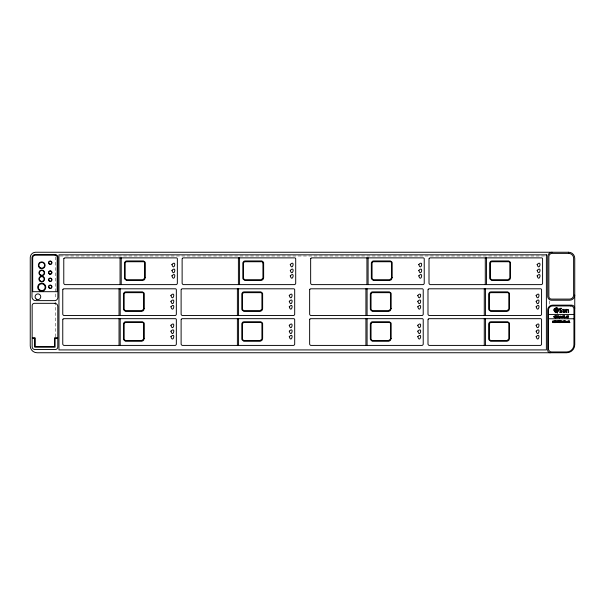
<?xml version="1.0" encoding="UTF-8"?>
<svg xmlns="http://www.w3.org/2000/svg" width="605" height="605" viewBox="0 0 605 605"><rect width="100%" height="100%" fill="white"/><g stroke="black" fill="none" stroke-linecap="round" stroke-linejoin="round"><path stroke-width="0.45" stroke-dasharray="3.02 2.27" d="M60.099 255.983L544.901 255.983M549.627 301.086L549.627 304.844M55.373 256.928L55.373 298.265M55.373 302.024L55.373 336.781"/><path stroke-width="0.91" d="M559.345 316.498L558.559 317.028L559.36 317.799M567.528 321.437C567.46 325.029 569.388 318.797 567.528 321.452M181.266 289.432L181.803 288.895A1.006 1.006 0 0 1 182.234 288.797L293.75 288.797A0.862 0.862 0 0 1 294.219 288.94L294.499 289.22A1.157 1.157 0 0 1 294.688 289.871L294.695 314.108A1.573 1.573 0 0 1 294.522 314.827L293.909 315.424A1.142 1.142 0 0 1 293.425 315.538L182.476 315.538A1.233 1.233 0 0 1 181.954 315.417L181.296 314.766A1.694 1.694 0 0 1 181.114 313.995L181.114 290.06A1.391 1.391 0 0 1 181.266 289.432M181.266 319.311L181.803 318.774A1.006 1.006 0 0 1 182.234 318.676L293.75 318.676A0.862 0.862 0 0 1 294.219 318.82L294.499 319.1A1.157 1.157 0 0 1 294.688 319.743L294.695 343.988A1.573 1.573 0 0 1 294.522 344.699L293.909 345.304A1.142 1.142 0 0 1 293.425 345.417L182.476 345.417A1.233 1.233 0 0 1 181.954 345.296L181.296 344.646A1.694 1.694 0 0 1 181.114 343.874L181.114 319.939A1.391 1.391 0 0 1 181.266 319.311M557.379 312.868L557.341 312.43L557.311 312.868M559.451 317.814L560.767 315.901L562.09 317.814L560.774 316.347L560.374 316.952L560.911 317.254L558.907 317.799L557.787 316.725L558.975 316.302L557.545 316.218L557.197 317.814L557.197 315.893L558.884 315.908L559.345 316.438M554.898 311.545C557.288 310.675 555.299 308.255 554.225 310.864L554.52 311.167L555.602 310.131L554.603 311.25C555.246 313.987 558.491 312.46 555.609 310.97L555.314 311.265L556.29 312.392L555.231 311.356M557.795 308.777C555.367 309.631 557.424 312.082 558.476 309.457L558.181 309.155L557.076 310.184L558.097 309.072C557.462 306.342 554.203 307.862 557.084 309.352L557.386 309.057L556.366 307.953L557.47 308.974L557.772 308.679M557.334 312.838L557.311 312.679M548.47 314.434L573.941 314.434M548.47 318.767L573.941 318.767M554.861 308.739L555.163 309.034L554.135 310.146L555.246 309.125L555.534 309.412C553.968 312.293 552.592 309.072 555.254 308.421L556.366 309.435L555.345 308.331L555.64 308.036C558.264 309.079 555.829 311.151 554.966 308.716M486.45 257.874L486.45 284.615M485.437 288.797L485.437 315.538M485.437 318.676L485.437 345.417M485.286 257.874L485.286 284.615M484.272 288.797L484.272 315.538M484.272 318.676L484.272 345.417M368.097 257.874L368.097 284.615M367.084 288.797L367.084 315.538M367.084 318.676L367.084 345.417M366.933 257.874L366.933 284.615M365.919 288.797L365.919 315.538M365.919 318.676L365.919 345.417M262.941 262.956L262.941 277.635A2.291 2.291 0 0 1 262.797 278.429L261.11 279.699L245.108 279.699A1.429 1.429 0 0 1 244.503 279.563L243.641 278.595A1.989 1.989 0 0 1 243.528 277.914L243.52 263.349A1.792 1.792 0 0 1 243.633 262.736L244.405 261.859A1.286 1.286 0 0 1 244.949 261.738L261.859 261.738A0.968 0.968 0 0 1 262.275 261.829L262.797 262.351A1.339 1.339 0 0 1 262.941 262.956M239.565 257.874L239.565 284.615M238.559 288.797L238.559 315.538M238.559 318.676L238.559 345.417M238.408 257.874L238.408 284.615M237.394 288.797L237.394 315.538M237.394 318.676L237.394 345.417M121.219 257.874L121.219 284.615M120.206 288.797L120.206 315.538M120.206 318.676L120.206 345.417M120.055 257.874L120.055 284.615M119.041 288.797L119.041 315.538M119.041 318.676L119.041 345.417M574.75 308.308A3.161 3.161 0 0 0 571.589 305.147L552.615 305.147A4.953 4.953 0 0 0 547.669 310.1L547.669 350.159A2.601 2.601 0 0 0 550.263 352.753M574.75 295.104A5.12 5.12 0 0 1 569.63 300.224L551.541 300.224A3.819 3.819 0 0 1 547.714 296.397L547.714 256.679A4.432 4.432 0 0 1 552.153 252.247M562.884 309.352L563.119 312.263L565.229 312.513L565.229 309.352L564.737 309.352L564.737 311.809L563.951 312.15L563.399 311.56L563.376 309.352L562.884 309.352M568.662 312.029L568.163 312.52C569.222 309.367 565.826 308.353 566.809 312.52L566.318 312.52L566.318 309.352L568.428 309.601L568.662 312.029M554.248 316.755C556.577 320.423 558.15 313.692 554.248 316.755M145.291 277.635L144.55 279.661L142.757 280.501L126.46 280.478L124.638 278.897A2.881 2.881 0 0 1 124.464 277.914L124.464 263.349A2.685 2.685 0 0 1 124.63 262.426L125.53 261.262L126.596 260.944L143.514 260.944L145.162 262.184A2.238 2.238 0 0 1 145.291 262.956L145.291 277.635M144.285 308.558L143.536 310.584L141.751 311.424L125.447 311.401L123.624 309.82A2.881 2.881 0 0 1 123.45 308.837L123.45 294.272A2.685 2.685 0 0 1 123.617 293.349L124.517 292.185L125.59 291.867L142.5 291.867L144.149 293.107A2.238 2.238 0 0 1 144.285 293.879L144.285 308.558M144.285 338.437L143.536 340.464L141.751 341.296L125.447 341.28L123.624 339.7A2.881 2.881 0 0 1 123.45 338.709L123.45 324.151A2.685 2.685 0 0 1 123.617 323.229L124.517 322.064L125.59 321.739L142.5 321.739L144.149 322.987A2.238 2.238 0 0 1 144.285 323.758L144.285 338.437M263.644 277.635L262.903 279.661L261.11 280.501L244.806 280.478L242.991 278.897A2.881 2.881 0 0 1 242.817 277.914L242.817 263.349A2.685 2.685 0 0 1 242.976 262.426L243.883 261.262L244.949 260.944L261.859 260.944L263.508 262.184A2.238 2.238 0 0 1 263.644 262.956L263.644 277.635M262.63 308.558L261.889 310.584L260.097 311.424L243.792 311.401L241.977 309.82A2.881 2.881 0 0 1 241.803 308.837L241.803 294.272A2.685 2.685 0 0 1 241.97 293.349L242.87 292.185L243.936 291.867L260.853 291.867L262.494 293.107A2.238 2.238 0 0 1 262.63 293.879L262.63 308.558M262.63 338.437L261.889 340.464L260.097 341.296L243.792 341.28L241.977 339.7A2.881 2.881 0 0 1 241.803 338.709L241.803 324.151A2.685 2.685 0 0 1 241.97 323.229L242.87 322.064L243.936 321.739L260.853 321.739L262.494 322.987A2.238 2.238 0 0 1 262.63 323.758L262.63 338.437M392.176 277.635L391.427 279.661L389.643 280.501L373.338 280.478L371.515 278.897A2.881 2.881 0 0 1 371.341 277.914L371.341 263.349A2.685 2.685 0 0 1 371.508 262.426L372.408 261.262L373.482 260.944L390.391 260.944L392.04 262.184A2.238 2.238 0 0 1 392.176 262.956L392.176 277.635M391.163 308.558L390.422 310.584L388.629 311.424L372.325 311.401L370.502 309.82A2.881 2.881 0 0 1 370.328 308.837L370.328 294.272A2.685 2.685 0 0 1 370.494 293.349L371.394 292.185L372.468 291.867L389.378 291.867L391.027 293.107A2.238 2.238 0 0 1 391.163 293.879L391.163 308.558M391.163 338.437L390.422 340.464L388.629 341.296L372.325 341.28L370.502 339.7A2.881 2.881 0 0 1 370.328 338.709L370.328 324.151A2.685 2.685 0 0 1 370.494 323.229L371.394 322.064L372.468 321.739L389.378 321.739L391.027 322.987A2.238 2.238 0 0 1 391.163 323.758L391.163 338.437M510.522 277.635L509.781 279.661L507.988 280.501L491.683 280.478L489.868 278.897A2.881 2.881 0 0 1 489.695 277.914L489.695 263.349A2.685 2.685 0 0 1 489.853 262.426L490.761 261.262L491.827 260.944L508.737 260.944L510.386 262.184A2.238 2.238 0 0 1 510.522 262.956L510.522 277.635M509.516 308.558L508.767 310.584L506.982 311.424L490.678 311.401L488.855 309.82A2.881 2.881 0 0 1 488.681 308.837L488.681 294.272A2.685 2.685 0 0 1 488.848 293.349L489.748 292.185L490.814 291.867L507.731 291.867L509.38 293.107A2.238 2.238 0 0 1 509.508 293.879L509.516 308.558M509.516 338.437L508.767 340.464L506.982 341.296L490.678 341.28L488.855 339.7A2.881 2.881 0 0 1 488.681 338.709L488.681 324.151A2.685 2.685 0 0 1 488.848 323.229L489.748 322.064L490.814 321.739L507.731 321.739L509.38 322.987A2.238 2.238 0 0 1 509.508 323.758L509.516 338.437M562.234 316.74L562.559 317.443L564.261 317.496L562.151 317.534A0.968 0.968 0 0 1 561.924 317.05L562.242 316.09A0.809 0.809 0 0 1 562.589 315.916L564.291 315.893L562.234 316.74M553.938 316.687L554.051 317.36A0.915 0.915 0 0 0 554.278 317.633L556.706 317.61A0.953 0.953 0 0 0 556.978 317.179L556.698 316.097A0.794 0.794 0 0 0 556.35 315.916L554.505 315.946A0.832 0.832 0 0 0 554.15 316.203L553.938 316.687M566.189 316.68L566.62 317.693L568.337 317.799L566.507 317.012L568.367 316.695L566.507 316.695L568.564 315.901L566.87 315.916A0.817 0.817 0 0 0 566.53 316.075L566.189 316.68M566.197 322.087C563.739 323.864 565.925 318.706 566.197 322.087M553.968 322.041C553.998 323.373 551.639 321.996 552.902 322.155C554.513 322.397 552.463 321.822 552.531 321.149C555.08 320.491 551.798 321.126 553.968 322.041M559.595 309.087C559.859 310.357 563.263 312.399 559.708 311.802L559.504 312.195C566.144 313.768 557.235 307.786 561.659 308.822L561.38 308.248L560.094 308.353A1.066 1.066 0 0 0 559.655 308.86L559.595 309.087M557.371 321.285L557.402 322.586L556.676 321.883L555.912 322.586L555.912 320.771L557.371 321.285M562.393 321.285L562.431 322.586L561.705 321.883L560.933 322.586L560.933 320.771L562.393 321.285M171.911 264.483C173.975 271.94 177.114 259.205 171.911 264.483M171.941 270.382C174.006 277.839 177.136 265.096 171.941 270.382M171.933 275.835C173.998 283.291 177.129 270.548 171.933 275.835M170.905 295.406C172.962 302.863 176.1 290.128 170.905 295.406M170.928 301.305C172.992 308.762 176.123 296.019 170.928 301.305M170.92 306.758C172.985 314.214 176.123 301.471 170.92 306.758M170.905 325.286C172.962 332.742 176.1 320.007 170.905 325.286M170.928 331.177C172.992 338.634 176.123 325.898 170.928 331.177M170.92 336.637C172.985 344.094 176.123 331.351 170.92 336.637M290.264 264.483C292.328 271.94 295.467 259.205 290.264 264.483M290.294 270.382C292.351 277.839 295.49 265.096 290.294 270.382M290.287 275.835C292.351 283.291 295.482 270.548 290.287 275.835M289.25 295.406C291.315 302.863 294.454 290.128 289.25 295.406M289.281 301.305C291.338 308.762 294.476 296.019 289.281 301.305M289.273 306.758C291.338 314.214 294.469 301.471 289.273 306.758M289.25 325.286C291.315 332.742 294.454 320.007 289.25 325.286M289.281 331.177C291.338 338.634 294.476 325.898 289.281 331.177M289.273 336.637C291.338 344.094 294.469 331.351 289.273 336.637M418.789 264.483C420.853 271.94 423.992 259.205 418.789 264.483M418.819 270.382C420.883 277.839 424.014 265.096 418.819 270.382M418.811 275.835C420.876 283.291 424.014 270.548 418.811 275.835M417.783 295.406C419.84 302.863 422.978 290.128 417.783 295.406M417.805 301.305C419.87 308.762 423.001 296.019 417.805 301.305M417.798 306.758C419.862 314.214 423.001 301.471 417.798 306.758M417.783 325.286C419.84 332.742 422.978 320.007 417.783 325.286M417.805 331.177C419.87 338.634 423.001 325.898 417.805 331.177M417.798 336.637C419.862 344.094 423.001 331.351 417.798 336.637M537.142 264.483C539.206 271.94 542.345 259.205 537.142 264.483M537.172 270.382C539.229 277.839 542.367 265.096 537.172 270.382M537.164 275.835C539.229 283.291 542.36 270.548 537.164 275.835M536.128 295.406C538.193 302.863 541.331 290.128 536.128 295.406M536.159 301.305C538.223 308.762 541.354 296.019 536.159 301.305M536.151 306.758C538.216 314.214 541.346 301.471 536.151 306.758M536.128 325.286C538.193 332.742 541.331 320.007 536.128 325.286M536.159 331.177C538.223 338.634 541.354 325.898 536.159 331.177M536.151 336.637C538.216 344.094 541.346 331.351 536.151 336.637M555.882 310.751L557.054 312.286L557.356 311.991L556.366 310.864L557.439 311.908L557.734 311.613L556.494 310.441L555.882 310.751M559.028 310.214L557.833 311.583L557.538 311.288L558.521 310.161L557.455 311.204L557.16 310.902L558.392 309.737L559.028 310.214M557.001 321.323L556.282 321.565L556.282 321.089L557.001 321.323M562.022 321.323L561.304 321.565L561.304 321.089L562.022 321.323M565.834 322.072L565.282 322.072L565.834 322.072M565.811 321.315L565.312 321.315L565.811 321.315M558.702 320.771L558.309 322.132L557.508 320.771L558.135 322.586L559.111 320.771L558.702 320.771M125.364 262.547L125.28 262.736A1.792 1.792 0 0 0 125.175 263.349L125.175 277.914A1.989 1.989 0 0 0 125.296 278.595L126.15 279.563A1.429 1.429 0 0 0 126.755 279.699L142.757 279.699L144.451 278.429A2.291 2.291 0 0 0 144.587 277.635L144.587 262.956A1.339 1.339 0 0 0 144.444 262.343L143.922 261.829A0.968 0.968 0 0 0 143.514 261.738L126.596 261.738A1.286 1.286 0 0 0 126.052 261.859L125.364 262.547M124.35 293.47L124.267 293.659A1.792 1.792 0 0 0 124.161 294.272L124.161 308.837A1.989 1.989 0 0 0 124.282 309.518L125.137 310.486A1.429 1.429 0 0 0 125.742 310.622L141.751 310.622L143.438 309.352A2.291 2.291 0 0 0 143.574 308.558L143.574 293.879A1.339 1.339 0 0 0 143.43 293.274L142.909 292.752A0.968 0.968 0 0 0 142.5 292.661L125.59 292.661A1.286 1.286 0 0 0 125.038 292.782L124.35 293.47M124.35 323.35L124.267 323.539A1.792 1.792 0 0 0 124.161 324.151L124.161 338.709A1.989 1.989 0 0 0 124.282 339.397L125.137 340.365A1.429 1.429 0 0 0 125.742 340.502L141.751 340.502L143.438 339.231A2.291 2.291 0 0 0 143.574 338.437L143.574 323.758A1.339 1.339 0 0 0 143.43 323.146L142.909 322.631A0.968 0.968 0 0 0 142.5 322.541L125.59 322.541A1.286 1.286 0 0 0 125.038 322.662L124.35 323.35M242.703 293.47L242.62 293.659A1.792 1.792 0 0 0 242.514 294.272L242.514 308.837A1.989 1.989 0 0 0 242.635 309.518L243.49 310.486A1.429 1.429 0 0 0 244.095 310.622L260.097 310.622L261.791 309.352A2.291 2.291 0 0 0 261.927 308.558L261.927 293.879A1.339 1.339 0 0 0 261.784 293.274L261.262 292.752A0.968 0.968 0 0 0 260.853 292.661L243.936 292.661A1.286 1.286 0 0 0 243.391 292.782L242.703 293.47M242.703 323.35L242.62 323.539A1.792 1.792 0 0 0 242.514 324.151L242.514 338.709A1.989 1.989 0 0 0 242.635 339.397L243.49 340.365A1.429 1.429 0 0 0 244.095 340.502L260.097 340.502L261.791 339.231A2.291 2.291 0 0 0 261.927 338.437L261.927 323.758A1.339 1.339 0 0 0 261.784 323.146L261.262 322.631A0.968 0.968 0 0 0 260.853 322.541L243.936 322.541A1.286 1.286 0 0 0 243.391 322.662L242.703 323.35M372.241 262.547L372.158 262.736A1.792 1.792 0 0 0 372.052 263.349L372.052 277.914A1.989 1.989 0 0 0 372.173 278.595L373.028 279.563A1.429 1.429 0 0 0 373.633 279.699L389.643 279.699L391.329 278.429A2.291 2.291 0 0 0 391.465 277.635L391.465 262.956A1.339 1.339 0 0 0 391.322 262.343L390.8 261.829A0.968 0.968 0 0 0 390.391 261.738L373.482 261.738A1.286 1.286 0 0 0 372.93 261.859L372.241 262.547M371.228 293.47L371.145 293.659A1.792 1.792 0 0 0 371.039 294.272L371.039 308.837A1.989 1.989 0 0 0 371.16 309.518L372.014 310.486A1.429 1.429 0 0 0 372.62 310.622L388.629 310.622L390.316 309.352A2.291 2.291 0 0 0 390.452 308.558L390.452 293.879A1.339 1.339 0 0 0 390.308 293.274L389.786 292.752A0.968 0.968 0 0 0 389.378 292.661L372.468 292.661A1.286 1.286 0 0 0 371.916 292.782L371.228 293.47M371.228 323.35L371.145 323.539A1.792 1.792 0 0 0 371.039 324.151L371.039 338.709A1.989 1.989 0 0 0 371.16 339.397L372.014 340.365A1.429 1.429 0 0 0 372.62 340.502L388.629 340.502L390.316 339.231A2.291 2.291 0 0 0 390.452 338.437L390.452 323.758A1.339 1.339 0 0 0 390.308 323.146L389.786 322.631A0.968 0.968 0 0 0 389.378 322.541L372.468 322.541A1.286 1.286 0 0 0 371.916 322.662L371.228 323.35M490.594 262.547L490.511 262.736A1.792 1.792 0 0 0 490.405 263.349L490.405 277.914A1.989 1.989 0 0 0 490.519 278.595L491.381 279.563A1.429 1.429 0 0 0 491.986 279.699L507.988 279.699L509.682 278.429A2.291 2.291 0 0 0 509.818 277.635L509.818 262.956A1.339 1.339 0 0 0 509.675 262.343L509.153 261.829A0.968 0.968 0 0 0 508.737 261.738L491.827 261.738A1.286 1.286 0 0 0 491.283 261.859L490.594 262.547M489.581 293.47L489.498 293.659A1.792 1.792 0 0 0 489.392 294.272L489.392 308.837A1.989 1.989 0 0 0 489.513 309.518L490.368 310.486A1.429 1.429 0 0 0 490.973 310.622L506.982 310.622L508.669 309.352A2.291 2.291 0 0 0 508.805 308.558L508.805 293.879A1.339 1.339 0 0 0 508.661 293.274L508.139 292.752A0.968 0.968 0 0 0 507.731 292.661L490.814 292.661A1.286 1.286 0 0 0 490.269 292.782L489.581 293.47M489.581 323.35L489.498 323.539A1.792 1.792 0 0 0 489.392 324.151L489.392 338.709A1.989 1.989 0 0 0 489.513 339.397L490.368 340.365A1.429 1.429 0 0 0 490.973 340.502L506.982 340.502L508.669 339.231A2.291 2.291 0 0 0 508.805 338.437L508.805 323.758A1.339 1.339 0 0 0 508.661 323.146L508.139 322.631A0.968 0.968 0 0 0 507.731 322.541L490.814 322.541A1.286 1.286 0 0 0 490.269 322.662L489.581 323.35M564.42 320.771L564.057 321.406L563.255 320.771L563.822 321.663L563.255 322.586L564.057 321.958L564.858 322.586L564.284 321.656L564.858 320.771L564.42 320.771M64.009 258.373L63.926 258.509A1.391 1.391 0 0 0 63.775 259.137L63.775 283.072A1.694 1.694 0 0 0 63.956 283.843L64.614 284.494A1.233 1.233 0 0 0 65.136 284.615L176.085 284.615A1.142 1.142 0 0 0 176.569 284.501L177.182 283.896A1.573 1.573 0 0 0 177.348 283.185L177.356 258.948A1.157 1.157 0 0 0 177.159 258.297L176.879 258.017A0.862 0.862 0 0 0 176.41 257.874L64.894 257.874A1.006 1.006 0 0 0 64.463 257.972L64.009 258.373M62.996 289.296L62.912 289.432A1.391 1.391 0 0 0 62.761 290.06L62.761 313.995A1.694 1.694 0 0 0 62.943 314.766L63.601 315.417A1.233 1.233 0 0 0 64.122 315.538L175.079 315.538A1.142 1.142 0 0 0 175.563 315.424L176.168 314.819A1.573 1.573 0 0 0 176.342 314.108L176.342 289.871A1.157 1.157 0 0 0 176.146 289.22L175.866 288.94A0.862 0.862 0 0 0 175.397 288.797L63.88 288.797A1.006 1.006 0 0 0 63.449 288.895L62.996 289.296M62.996 319.175L62.912 319.311A1.391 1.391 0 0 0 62.761 319.939L62.761 343.874A1.694 1.694 0 0 0 62.943 344.646L63.601 345.296A1.233 1.233 0 0 0 64.122 345.417L175.079 345.417A1.142 1.142 0 0 0 175.563 345.304L176.168 344.699A1.573 1.573 0 0 0 176.342 343.988L176.342 319.743A1.157 1.157 0 0 0 176.146 319.092L175.866 318.82A0.862 0.862 0 0 0 175.397 318.676L63.88 318.676A1.006 1.006 0 0 0 63.449 318.774L62.996 319.175M182.355 258.373L182.279 258.509A1.391 1.391 0 0 0 182.128 259.137L182.128 283.072A1.694 1.694 0 0 0 182.309 283.843L182.967 284.494A1.233 1.233 0 0 0 183.489 284.615L294.438 284.615A1.142 1.142 0 0 0 294.922 284.501L295.535 283.896A1.573 1.573 0 0 0 295.701 283.185L295.701 258.948A1.157 1.157 0 0 0 295.512 258.297L295.232 258.017A0.862 0.862 0 0 0 294.756 257.874L183.247 257.874A1.006 1.006 0 0 0 182.816 257.972L182.355 258.373M310.887 258.373L310.804 258.509A1.391 1.391 0 0 0 310.652 259.137L310.652 283.072A1.694 1.694 0 0 0 310.834 283.843L311.492 284.494A1.233 1.233 0 0 0 312.014 284.615L422.971 284.615A1.142 1.142 0 0 0 423.447 284.501L424.06 283.896A1.573 1.573 0 0 0 424.234 283.185L424.234 258.948A1.157 1.157 0 0 0 424.037 258.297L423.757 258.017A0.862 0.862 0 0 0 423.288 257.874L311.772 257.874A1.006 1.006 0 0 0 311.341 257.972L310.887 258.373M309.873 289.296L309.79 289.432A1.391 1.391 0 0 0 309.639 290.06L309.639 313.995A1.694 1.694 0 0 0 309.82 314.766L310.486 315.417A1.233 1.233 0 0 0 311.008 315.538L421.957 315.538A1.142 1.142 0 0 0 422.441 315.424L423.046 314.819A1.573 1.573 0 0 0 423.22 314.108L423.22 289.871A1.157 1.157 0 0 0 423.024 289.22L422.744 288.94A0.862 0.862 0 0 0 422.275 288.797L310.758 288.797A1.006 1.006 0 0 0 310.327 288.895L309.873 289.296M309.873 319.175L309.79 319.311A1.391 1.391 0 0 0 309.639 319.939L309.639 343.874A1.694 1.694 0 0 0 309.82 344.646L310.486 345.296A1.233 1.233 0 0 0 311.008 345.417L421.957 345.417A1.142 1.142 0 0 0 422.441 345.304L423.046 344.699A1.573 1.573 0 0 0 423.22 343.988L423.22 319.743A1.157 1.157 0 0 0 423.024 319.092L422.744 318.82A0.862 0.862 0 0 0 422.275 318.676L310.758 318.676A1.006 1.006 0 0 0 310.327 318.774L309.873 319.175M429.232 258.373L429.157 258.509A1.391 1.391 0 0 0 429.005 259.137L429.005 283.072A1.694 1.694 0 0 0 429.187 283.843L429.845 284.494A1.233 1.233 0 0 0 430.367 284.615L541.316 284.615A1.142 1.142 0 0 0 541.8 284.501L542.413 283.896A1.573 1.573 0 0 0 542.579 283.185L542.579 258.948A1.157 1.157 0 0 0 542.39 258.297L542.11 258.017A0.862 0.862 0 0 0 541.634 257.874L430.125 257.874A1.006 1.006 0 0 0 429.694 257.972L429.232 258.373M428.227 289.296L428.143 289.432A1.391 1.391 0 0 0 427.992 290.06L427.992 313.995A1.694 1.694 0 0 0 428.174 314.766L428.832 315.417A1.233 1.233 0 0 0 429.353 315.538L540.31 315.538A1.142 1.142 0 0 0 540.787 315.424L541.399 314.819A1.573 1.573 0 0 0 541.566 314.108L541.573 289.871A1.157 1.157 0 0 0 541.377 289.22L541.097 288.94A0.862 0.862 0 0 0 540.628 288.797L429.111 288.797A1.006 1.006 0 0 0 428.68 288.895L428.227 289.296M428.227 319.175L428.143 319.311A1.391 1.391 0 0 0 427.992 319.939L427.992 343.874A1.694 1.694 0 0 0 428.174 344.646L428.832 345.296A1.233 1.233 0 0 0 429.353 345.417L540.31 345.417A1.142 1.142 0 0 0 540.787 345.304L541.399 344.699A1.573 1.573 0 0 0 541.566 343.988L541.573 319.743A1.157 1.157 0 0 0 541.377 319.092L541.097 318.82A0.862 0.862 0 0 0 540.628 318.676L429.111 318.676A1.006 1.006 0 0 0 428.68 318.774L428.227 319.175M566.174 317.496L564.518 317.814L564.518 315.893L564.836 317.496L566.174 317.496M568.692 252.247L35.634 252.247A5.385 5.385 0 0 0 30.25 257.632L30.25 345.924A6.829 6.829 0 0 0 37.079 352.753L566.703 352.753A8.046 8.046 0 0 0 574.75 344.706L574.75 258.305A6.058 6.058 0 0 0 568.692 252.247M568.692 253.382L552.153 253.382A3.297 3.297 0 0 0 548.856 256.679L548.856 296.397A2.685 2.685 0 0 0 551.541 299.089L569.63 299.089A3.985 3.985 0 0 0 573.616 295.104L573.616 258.305A4.923 4.923 0 0 0 568.692 253.382M55.131 254.501L35.302 254.501A3.312 3.312 0 0 0 31.989 257.813L31.989 296.919A3.706 3.706 0 0 0 35.695 300.624L54.677 300.624A3.191 3.191 0 0 0 57.868 297.433L57.868 257.238A2.738 2.738 0 0 0 55.131 254.501M546.383 254.841L58.95 254.841L58.95 349.917L546.383 349.917L546.383 254.841M55.131 255.204L35.302 255.204A2.617 2.617 0 0 0 32.685 257.813L32.685 291.693L57.172 291.693L57.172 257.238A2.042 2.042 0 0 0 55.131 255.204M54.737 303.324L34.409 303.324A2.254 2.254 0 0 0 32.156 305.585L32.156 337.787L35.105 337.787L35.105 346.597L54.548 346.597L54.548 337.787L57.793 337.787L57.793 306.38A3.055 3.055 0 0 0 54.737 303.324M570.765 305.956L552.615 305.956A4.144 4.144 0 0 0 548.47 310.1L548.47 348.828A3.116 3.116 0 0 0 551.586 351.951L566.703 351.951A7.237 7.237 0 0 0 573.941 344.706L573.941 309.132A3.176 3.176 0 0 0 570.765 305.956M555.579 320.771L554.263 320.771L554.263 322.586L555.624 322.586L554.626 322.253L554.626 321.784L555.496 321.784L554.626 321.089L555.579 320.771M560.608 320.771L559.285 320.771L559.285 322.586L560.646 322.586L559.655 322.253L559.655 321.784L560.525 321.784L559.655 321.089L560.608 320.771M569.108 320.771L568.738 322.586L569.993 322.586L569.108 322.253L569.108 320.771M567.044 321.747L566.348 322.087L567.044 321.747M34.735 338.301L32.156 338.301L32.156 346.763A2.753 2.753 0 0 0 34.901 349.516L55.282 349.516A2.511 2.511 0 0 0 57.793 347.005L57.793 338.301L55.1 338.301L55.1 347.164L34.735 347.164L34.735 338.301M36.497 299.21A2.836 2.836 0 0 0 40.754 296.752A2.836 2.836 0 0 0 36.497 294.295A2.836 2.836 0 0 0 36.497 299.21M40.353 275.335A2.836 2.836 0 0 0 44.611 272.878A2.836 2.836 0 0 0 40.353 270.42A2.836 2.836 0 0 0 40.353 275.335M40.573 274.957A2.405 2.405 0 0 0 44.173 272.878A2.405 2.405 0 0 0 40.573 270.798A2.405 2.405 0 0 0 40.573 274.957M40.308 281.491A2.836 2.836 0 0 0 44.566 279.034A2.836 2.836 0 0 0 40.308 276.576A2.836 2.836 0 0 0 40.308 281.491M40.028 280.735A2.405 2.405 0 0 0 44.044 279.654A2.405 2.405 0 0 0 41.102 276.712A2.405 2.405 0 0 0 40.028 280.735M39.718 290.733A4.054 4.054 0 0 0 45.798 287.216A4.054 4.054 0 0 0 39.718 283.707A4.054 4.054 0 0 0 39.718 290.733M40.028 290.188A3.426 3.426 0 0 0 45.171 287.216A3.426 3.426 0 0 0 40.028 284.252A3.426 3.426 0 0 0 40.028 290.188M49.534 288.018A1.437 1.437 0 0 0 51.69 286.77A1.437 1.437 0 0 0 49.534 285.53A1.437 1.437 0 0 0 49.534 288.018M49.406 288.245A1.694 1.694 0 0 0 51.954 286.77A1.694 1.694 0 0 0 49.406 285.303A1.694 1.694 0 0 0 49.406 288.245M49.534 281.015A1.437 1.437 0 0 0 51.69 279.767A1.437 1.437 0 0 0 49.534 278.527A1.437 1.437 0 0 0 49.534 281.015M49.406 281.242A1.694 1.694 0 0 0 51.954 279.767A1.694 1.694 0 0 0 49.406 278.3A1.694 1.694 0 0 0 49.406 281.242M40.293 267.765A2.874 2.874 0 0 0 44.604 265.27A2.874 2.874 0 0 0 40.293 262.782A2.874 2.874 0 0 0 40.293 267.765M40.036 268.212A3.396 3.396 0 0 0 45.125 265.27A3.396 3.396 0 0 0 40.036 262.336A3.396 3.396 0 0 0 40.036 268.212M49.239 273.558A1.437 1.437 0 0 0 51.644 272.916A1.437 1.437 0 0 0 49.882 271.153A1.437 1.437 0 0 0 49.239 273.558M49.406 274.012A1.694 1.694 0 0 0 51.954 272.545A1.694 1.694 0 0 0 49.406 271.07A1.694 1.694 0 0 0 49.406 274.012M49.534 263.962A1.437 1.437 0 0 0 51.69 262.721A1.437 1.437 0 0 0 49.534 261.473A1.437 1.437 0 0 0 49.534 263.962M49.406 264.188A1.694 1.694 0 0 0 51.954 262.721A1.694 1.694 0 0 0 49.406 261.247A1.694 1.694 0 0 0 49.406 264.188"/></g></svg>
